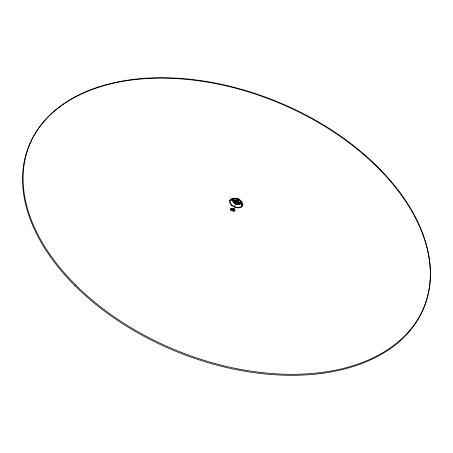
<?xml version="1.0" encoding="UTF-8"?>
<svg xmlns="http://www.w3.org/2000/svg" width="453" height="453" viewBox="0 0 453 453"><rect width="100%" height="100%" fill="white"/><g stroke="black" fill="none" stroke-linecap="round" stroke-linejoin="round"><path stroke-width="0.68" d="M237.95 199.246L238.131 198.799L238.052 199.15M232.842 200.52L233.018 200.096L235.152 201.024L234.982 201.449L232.842 200.52L233.323 199.445L235.464 200.373L235.288 200.798L233.153 199.869L233.323 199.445M231.251 210.741L231.8 209.864L231.251 210.741A1.812 1.133 22.4 0 1 231.109 209.807L231.46 208.958M231.449 210.713A1.574 0.985 22.4 0 1 231.324 209.898L231.676 209.048M235.13 203.873L235.3 203.448L236.375 203.912L236.987 202.604L235.917 202.14L235.13 203.873L236.2 204.337L236.987 202.604M235.917 202.14L235.741 202.565L236.811 203.029M236.664 200.611L236.84 200.186L237.904 200.651L238.51 199.354L237.446 198.89L236.664 200.611L237.729 201.07L238.51 199.354M237.446 198.89L237.27 199.314L238.34 199.773M236.2 204.337L236.375 203.912M237.729 201.07L237.904 200.651M238.187 202.836L238.363 202.417L240.503 203.346L240.328 203.765L238.187 202.836L238.669 201.761L240.809 202.689L240.634 203.114L238.493 202.185L238.669 201.761M240.328 203.765L240.809 202.689M235.685 204.009L235.837 203.68L234.365 207.027L234.524 206.693M233.499 208.878L233.646 208.561M234.982 201.449L235.464 200.373M233.119 209.677L230.656 210.028A2.939 1.84 22.4 0 1 230.424 208.505L233.119 209.677M237.995 203.137A1.954 1.212 22.4 0 1 236.755 204.433M234.518 203.216A1.954 1.212 22.4 0 1 235.283 201.766A1.954 1.212 22.4 0 1 237.74 202.729M237.463 203.714A1.404 0.866 22.4 0 1 236.211 203.997M235.418 203.629A1.404 0.866 22.4 0 1 234.881 202.684M235.82 202.123A1.404 0.866 22.4 0 1 237.225 202.734M232.638 199.535L229.807 200.311L230.345 200.537L233.17 199.767L232.638 199.535M241.194 203.25L240.656 203.018A4.083 2.52 22.4 0 1 234.122 202.576A4.083 2.52 22.4 0 1 235.951 198.612A4.083 2.52 22.4 0 1 240.656 203.018L242.089 205.634L242.621 205.866L241.194 203.25A4.666 2.877 22.4 0 0 235.809 198.216A4.666 2.877 22.4 0 0 233.72 202.746A4.666 2.877 22.4 0 0 241.194 203.25M231.874 210.209A1.812 1.133 22.4 0 0 234.784 210.402A1.812 1.133 22.4 0 0 232.706 208.431A1.812 1.133 22.4 0 0 231.874 210.209M232.032 210.141A1.58 0.985 22.4 0 0 234.569 210.305A1.58 0.985 22.4 0 0 232.757 208.59A1.58 0.985 22.4 0 0 232.032 210.141M231.953 210.175A1.699 1.059 22.4 0 0 234.677 210.351A1.699 1.059 22.4 0 0 232.729 208.51A1.699 1.059 22.4 0 0 231.953 210.175M231.76 210.254A1.976 1.234 22.4 0 0 234.931 210.464A1.976 1.234 22.4 0 0 232.666 208.318A1.976 1.234 22.4 0 0 231.76 210.254M232.146 210.09A1.416 0.883 22.4 0 0 234.422 210.243A1.416 0.883 22.4 0 0 232.797 208.703A1.416 0.883 22.4 0 0 232.146 210.09M235.571 201.953A1.959 1.206 22.4 0 0 238.708 202.174A1.959 1.206 22.4 0 0 236.455 200.056A1.959 1.206 22.4 0 0 235.571 201.953M235.951 201.795A1.404 0.866 22.4 0 0 238.199 201.953A1.404 0.866 22.4 0 0 236.585 200.436A1.404 0.866 22.4 0 0 235.951 201.795M231.834 204.966A6.404 3.958 22.4 0 0 242.089 205.634A6.404 3.958 22.4 0 0 234.694 198.725A6.404 3.958 22.4 0 0 231.834 204.966M231.438 205.141A6.988 4.32 22.4 0 0 242.621 205.866A6.988 4.32 22.4 0 0 234.552 198.329A6.988 4.32 22.4 0 0 231.438 205.141M75.034 285.786A213.454 134.473 22.4 0 0 420.401 315.288A213.454 134.473 22.4 0 0 183.85 79.15A213.454 134.473 22.4 0 0 75.034 285.786M75.56 284.863A213.227 134.19 22.4 0 0 420.52 314.484A213.227 134.19 22.4 0 0 184.218 78.697A213.227 134.19 22.4 0 0 75.56 284.863"/></g></svg>
